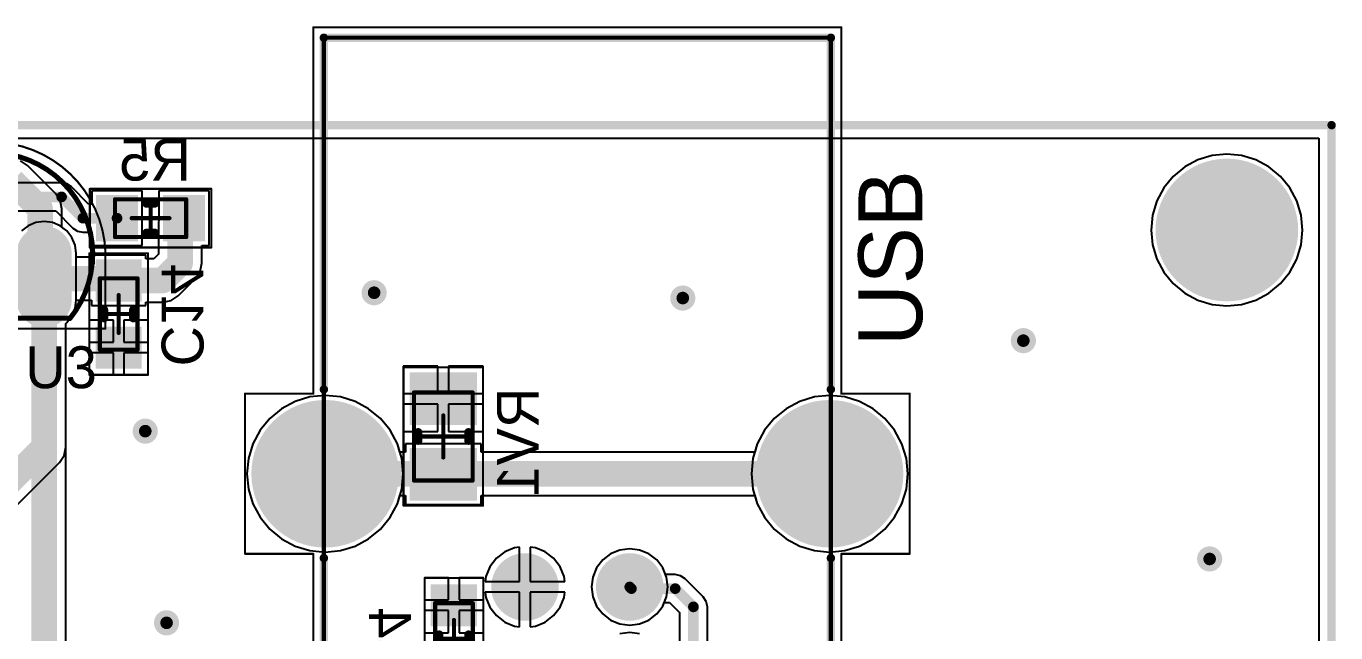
# Model space of a CAD drawing. Header units: millimetres. Extents: x -0.1 to 80.1, y -0.1 to 38.4.
# Drawn here: x 48.85 to 80.1, y 23.89 to 38.36 of the extents above; entities that cross this region are included whole.
import ezdxf

# ---------------------------------------------------------------- set-up
doc = ezdxf.new("R2010")
doc.units = ezdxf.units.MM
for name, color, linetype in [('BottomLayer', 5, 'Continuous'), ('BottomOverlay', 54, 'Continuous'), ('BottomPaste', 16, 'Continuous'), ('BottomSolder', 6, 'Continuous'), ('KeepOutLayer', 6, 'Continuous'), ('Mechanical13', 56, 'Continuous'), ('Mechanical15', 56, 'Continuous'), ('MultiLayer', 9, 'Continuous'), ('PadHoleLayer', 156, 'Continuous'), ('TopLayer', 1, 'Continuous'), ('TopOverlay', 2, 'Continuous'), ('TopSolder', 216, 'Continuous'), ('ViaHoleLayer', 16, 'Continuous')]:
    doc.layers.add(name, color=color, linetype=linetype)

# ---------------------------------------------------------------- blocks, each defined once
blk = doc.blocks.new('SMD_0603_GENERIC_B_1')
at = {"layer": 'BottomLayer'}
for points in [[(-1.2, 0.45), (-1.2, -0.45), (-0.4, 0.45), (-0.4, -0.45)], [(0.4, 0.45), (0.4, -0.45), (1.2, 0.45), (1.2, -0.45)]]:
    blk.add_solid(points, dxfattribs=at)
at = {"layer": 'BottomOverlay', "const_width": 0.2}
for points in [[(-0.1, 0.35), (0.1, 0.35)], [(-0.1, -0.35), (0.1, -0.35)]]:
    blk.add_lwpolyline(points, dxfattribs=at)
at = {"layer": 'BottomOverlay', "const_width": 0.1}
for points in [[(-0.15, 0.35, 1), (-0.05, 0.35, 1)], [(0.05, 0.35, 1), (0.15, 0.35, 1)], [(-0.15, -0.35, 1), (-0.05, -0.35, 1)], [(0.05, -0.35, 1), (0.15, -0.35, 1)]]:
    blk.add_lwpolyline(points, format="xyb", close=True, dxfattribs=at)
at = {"layer": 'BottomPaste'}
for points in [[(-1.2, 0.45), (-1.2, -0.45), (-0.4, 0.45), (-0.4, -0.45)], [(0.4, 0.45), (0.4, -0.45), (1.2, 0.45), (1.2, -0.45)]]:
    blk.add_solid(points, dxfattribs=at)
at = {"layer": 'BottomSolder'}
for points in [[(-1.302, 0.552), (-1.302, -0.552), (-0.298, 0.552), (-0.298, -0.552)], [(0.298, 0.552), (0.298, -0.552), (1.302, 0.552), (1.302, -0.552)]]:
    blk.add_solid(points, dxfattribs=at)
at = {"layer": 'Mechanical13', "const_width": 0.1}
for points in [[(-0.85, -0.45), (-0.85, 0.45)], [(-0.85, 0.45), (0.85, 0.45)], [(0.85, -0.45), (0.85, 0.45)], [(-0.85, -0.45), (0.85, -0.45)]]:
    blk.add_lwpolyline(points, dxfattribs=at)
at = {"layer": 'Mechanical13', "const_width": 0.05}
for points in [[(-0.875, 0.45, 1), (-0.825, 0.45, 1)], [(-0.875, 0.45, 1), (-0.825, 0.45, 1)], [(0.825, 0.45, 1), (0.875, 0.45, 1)], [(0.825, 0.45, 1), (0.875, 0.45, 1)], [(-0.875, -0.45, 1), (-0.825, -0.45, 1)], [(-0.875, -0.45, 1), (-0.825, -0.45, 1)], [(0.825, -0.45, 1), (0.875, -0.45, 1)], [(0.825, -0.45, 1), (0.875, -0.45, 1)]]:
    blk.add_lwpolyline(points, format="xyb", close=True, dxfattribs=at)
at = {"layer": 'Mechanical15'}
for points, const_width in [([(-1.45, -0.7), (-1.45, 0.7)], 0.05), ([(-1.45, 0.7), (1.45, 0.7)], 0.05), ([(1.45, -0.7), (1.45, 0.7)], 0.05), ([(0, -0.45), (0, 0.45)], 0.1), ([(-0.45, 0), (0.45, 0)], 0.1), ([(-1.45, -0.7), (1.45, -0.7)], 0.05)]:
    blk.add_lwpolyline(points, dxfattribs=dict(at, const_width=const_width))
for points, const_width in [([(-1.463, 0.7, 1), (-1.438, 0.7, 1)], 0.025), ([(-1.463, 0.7, 1), (-1.438, 0.7, 1)], 0.025), ([(1.438, 0.7, 1), (1.462, 0.7, 1)], 0.025), ([(1.438, 0.7, 1), (1.462, 0.7, 1)], 0.025), ([(-0.025, 0.45, 1), (0.025, 0.45, 1)], 0.05), ([(-0.475, 0, 1), (-0.425, 0, 1)], 0.05), ([(0.425, 0, 1), (0.475, 0, 1)], 0.05), ([(-0.025, -0.45, 1), (0.025, -0.45, 1)], 0.05), ([(-1.463, -0.7, 1), (-1.438, -0.7, 1)], 0.025), ([(-1.463, -0.7, 1), (-1.438, -0.7, 1)], 0.025), ([(1.438, -0.7, 1), (1.462, -0.7, 1)], 0.025), ([(1.438, -0.7, 1), (1.462, -0.7, 1)], 0.025)]:
    blk.add_lwpolyline(points, format="xyb", close=True, dxfattribs=dict(at, const_width=const_width))
blk = doc.blocks.new('THT_TO_92_SMALL_2')
at = {"layer": 'BottomLayer', "const_width": 1.11}
for points in [[(-1.27, 0.557), (-1.27, -0.553)], [(0, 0.557), (0, -0.553)], [(1.27, 0.557), (1.27, -0.553)]]:
    blk.add_lwpolyline(points, dxfattribs=at)
at = {"layer": 'BottomLayer', "const_width": 0.555}
for points in [[(-1.548, 0.557, 1), (-0.992, 0.557, 1)], [(-0.278, 0.557, 1), (0.278, 0.557, 1)], [(0.992, 0.557, 1), (1.548, 0.557, 1)], [(-1.548, -0.553, 1), (-0.992, -0.553, 1)], [(-0.278, -0.553, 1), (0.278, -0.553, 1)], [(0.992, -0.553, 1), (1.548, -0.553, 1)]]:
    blk.add_lwpolyline(points, format="xyb", close=True, dxfattribs=at)
at = {"layer": 'BottomSolder', "const_width": 1.313}
for points in [[(-1.27, 0.557), (-1.27, -0.553)], [(0, 0.557), (0, -0.553)], [(1.27, 0.557), (1.27, -0.553)]]:
    blk.add_lwpolyline(points, dxfattribs=at)
at = {"layer": 'BottomSolder', "const_width": 0.657}
for points in [[(-1.598, 0.557, 1), (-0.942, 0.557, 1)], [(-0.328, 0.557, 1), (0.328, 0.557, 1)], [(0.942, 0.557, 1), (1.598, 0.557, 1)], [(-1.598, -0.553, 1), (-0.942, -0.553, 1)], [(-0.328, -0.553, 1), (0.328, -0.553, 1)], [(0.942, -0.553, 1), (1.598, -0.553, 1)]]:
    blk.add_lwpolyline(points, format="xyb", close=True, dxfattribs=at)
at = {"layer": 'Mechanical13', "const_width": 0.12}
blk.add_lwpolyline([(-1.886, -0.994, -2.096544), (1.885, -0.994)], format="xyb", dxfattribs=at)
blk.add_lwpolyline([(-1.893, -0.986), (1.892, -0.986)], dxfattribs=at)
at = {"layer": 'Mechanical13'}
for points, const_width in [([(-1.923, -0.986, 1), (-1.863, -0.986, 1)], 0.06), ([(-1.916, -0.994, 1), (-1.856, -0.994, 1)], 0.06), ([(1.855, -0.994, 1), (1.915, -0.994, 1)], 0.06), ([(1.862, -0.986, 1), (1.922, -0.986, 1)], 0.06), ([(-2.025, -1.908, 1), (-2.275, -1.908, 1)], 0.25), ([(-2.338, -1.908, 1), (-2.213, -1.908, 1)], 0.125), ([(-2.087, -1.908, 1), (-1.963, -1.908, 1)], 0.125)]:
    blk.add_lwpolyline(points, format="xyb", close=True, dxfattribs=dict(at, const_width=const_width))
at = {"layer": 'Mechanical15', "const_width": 0.05}
blk.add_lwpolyline([(-2.731, 0.336, -1.05378), (2.731, 0.336)], format="xyb", dxfattribs=at)
at = {"layer": 'Mechanical15', "const_width": 0.025}
for points in [[(-2.744, 0.336, 1), (-2.719, 0.336, 1)], [(-2.742, 0.312, 1), (-2.718, 0.312, 1)], [(2.718, 0.312, 1), (2.742, 0.312, 1)], [(2.719, 0.336, 1), (2.744, 0.336, 1)], [(-2.742, -1.238, 1), (-2.718, -1.238, 1)], [(-2.742, -1.238, 1), (-2.718, -1.238, 1)], [(2.718, -1.238, 1), (2.742, -1.238, 1)], [(2.718, -1.238, 1), (2.742, -1.238, 1)]]:
    blk.add_lwpolyline(points, format="xyb", close=True, dxfattribs=at)
at = {"layer": 'Mechanical15', "const_width": 0.05}
for points in [[(-2.73, -1.238), (-2.73, 0.312)], [(2.73, -1.238), (2.73, 0.312)], [(-2.73, -1.238), (2.73, -1.238)]]:
    blk.add_lwpolyline(points, dxfattribs=at)
at = {"layer": 'MultiLayer', "const_width": 1.11}
for points in [[(-1.27, 0.557), (-1.27, -0.553)], [(0, 0.557), (0, -0.553)], [(1.27, 0.557), (1.27, -0.553)]]:
    blk.add_lwpolyline(points, dxfattribs=at)
at = {"layer": 'MultiLayer', "const_width": 0.555}
for points in [[(-1.548, 0.557, 1), (-0.992, 0.557, 1)], [(-0.278, 0.557, 1), (0.278, 0.557, 1)], [(0.992, 0.557, 1), (1.548, 0.557, 1)], [(-1.548, -0.553, 1), (-0.992, -0.553, 1)], [(-0.278, -0.553, 1), (0.278, -0.553, 1)], [(0.992, -0.553, 1), (1.548, -0.553, 1)]]:
    blk.add_lwpolyline(points, format="xyb", close=True, dxfattribs=at)
at = {"layer": 'PadHoleLayer', "const_width": 0.465}
for points in [[(-1.502, 0.002, 1), (-1.038, 0.002, 1)], [(-0.232, 0.002, 1), (0.232, 0.002, 1)], [(1.038, 0.002, 1), (1.502, 0.002, 1)]]:
    blk.add_lwpolyline(points, format="xyb", close=True, dxfattribs=at)
at = {"layer": 'TopLayer', "const_width": 1.11}
for points in [[(-1.27, 0.557), (-1.27, -0.553)], [(0, 0.557), (0, -0.553)], [(1.27, 0.557), (1.27, -0.553)]]:
    blk.add_lwpolyline(points, dxfattribs=at)
at = {"layer": 'TopLayer', "const_width": 0.555}
for points in [[(-1.548, 0.557, 1), (-0.992, 0.557, 1)], [(-0.278, 0.557, 1), (0.278, 0.557, 1)], [(0.992, 0.557, 1), (1.548, 0.557, 1)], [(-1.548, -0.553, 1), (-0.992, -0.553, 1)], [(-0.278, -0.553, 1), (0.278, -0.553, 1)], [(0.992, -0.553, 1), (1.548, -0.553, 1)]]:
    blk.add_lwpolyline(points, format="xyb", close=True, dxfattribs=at)
at = {"layer": 'TopOverlay', "const_width": 0.12}
blk.add_lwpolyline([(-2.421, 0.318, -1.091309), (2.421, 0.318)], format="xyb", dxfattribs=at)
at = {"layer": 'TopOverlay'}
for points, const_width in [([(-2.451, 0.318, 1), (-2.391, 0.318, 1)], 0.06), ([(2.391, 0.318, 1), (2.451, 0.318, 1)], 0.06), ([(-2.025, -1.908, 1), (-2.275, -1.908, 1)], 0.25), ([(-2.338, -1.908, 1), (-2.213, -1.908, 1)], 0.125), ([(-2.087, -1.908, 1), (-1.963, -1.908, 1)], 0.125)]:
    blk.add_lwpolyline(points, format="xyb", close=True, dxfattribs=dict(at, const_width=const_width))
at = {"layer": 'TopSolder', "const_width": 1.313}
for points in [[(-1.27, 0.557), (-1.27, -0.553)], [(0, 0.557), (0, -0.553)], [(1.27, 0.557), (1.27, -0.553)]]:
    blk.add_lwpolyline(points, dxfattribs=at)
at = {"layer": 'TopSolder', "const_width": 0.657}
for points in [[(-1.598, 0.557, 1), (-0.942, 0.557, 1)], [(-0.328, 0.557, 1), (0.328, 0.557, 1)], [(0.942, 0.557, 1), (1.598, 0.557, 1)], [(-1.598, -0.553, 1), (-0.942, -0.553, 1)], [(-0.328, -0.553, 1), (0.328, -0.553, 1)], [(0.942, -0.553, 1), (1.598, -0.553, 1)]]:
    blk.add_lwpolyline(points, format="xyb", close=True, dxfattribs=at)
blk = doc.blocks.new('SMD_0603_GENERIC_B_10')
at = {"layer": 'BottomLayer'}
for points in [[(-1.2, 0.45), (-1.2, -0.45), (-0.4, 0.45), (-0.4, -0.45)], [(0.4, 0.45), (0.4, -0.45), (1.2, 0.45), (1.2, -0.45)]]:
    blk.add_solid(points, dxfattribs=at)
at = {"layer": 'BottomOverlay', "const_width": 0.2}
for points in [[(-0.1, 0.35), (0.1, 0.35)], [(-0.1, -0.35), (0.1, -0.35)]]:
    blk.add_lwpolyline(points, dxfattribs=at)
at = {"layer": 'BottomOverlay', "const_width": 0.1}
for points in [[(-0.15, 0.35, 1), (-0.05, 0.35, 1)], [(0.05, 0.35, 1), (0.15, 0.35, 1)], [(-0.15, -0.35, 1), (-0.05, -0.35, 1)], [(0.05, -0.35, 1), (0.15, -0.35, 1)]]:
    blk.add_lwpolyline(points, format="xyb", close=True, dxfattribs=at)
at = {"layer": 'BottomPaste'}
for points in [[(-1.2, 0.45), (-1.2, -0.45), (-0.4, 0.45), (-0.4, -0.45)], [(0.4, 0.45), (0.4, -0.45), (1.2, 0.45), (1.2, -0.45)]]:
    blk.add_solid(points, dxfattribs=at)
at = {"layer": 'BottomSolder'}
for points in [[(-1.302, 0.552), (-1.302, -0.552), (-0.298, 0.552), (-0.298, -0.552)], [(0.298, 0.552), (0.298, -0.552), (1.302, 0.552), (1.302, -0.552)]]:
    blk.add_solid(points, dxfattribs=at)
at = {"layer": 'Mechanical13', "const_width": 0.1}
for points in [[(-0.85, 0.45), (-0.85, -0.45)], [(-0.85, 0.45), (0.85, 0.45)], [(0.85, 0.45), (0.85, -0.45)], [(-0.85, -0.45), (0.85, -0.45)]]:
    blk.add_lwpolyline(points, dxfattribs=at)
at = {"layer": 'Mechanical13', "const_width": 0.05}
for points in [[(-0.875, 0.45, 1), (-0.825, 0.45, 1)], [(-0.875, 0.45, 1), (-0.825, 0.45, 1)], [(0.825, 0.45, 1), (0.875, 0.45, 1)], [(0.825, 0.45, 1), (0.875, 0.45, 1)], [(-0.875, -0.45, 1), (-0.825, -0.45, 1)], [(-0.875, -0.45, 1), (-0.825, -0.45, 1)], [(0.825, -0.45, 1), (0.875, -0.45, 1)], [(0.825, -0.45, 1), (0.875, -0.45, 1)]]:
    blk.add_lwpolyline(points, format="xyb", close=True, dxfattribs=at)
at = {"layer": 'Mechanical15'}
for points, const_width in [([(-1.45, 0.7), (-1.45, -0.7)], 0.05), ([(-1.45, 0.7), (1.45, 0.7)], 0.05), ([(1.45, 0.7), (1.45, -0.7)], 0.05), ([(0, 0.45), (0, -0.45)], 0.1), ([(-0.45, 0), (0.45, 0)], 0.1), ([(-1.45, -0.7), (1.45, -0.7)], 0.05)]:
    blk.add_lwpolyline(points, dxfattribs=dict(at, const_width=const_width))
for points, const_width in [([(-1.463, 0.7, 1), (-1.438, 0.7, 1)], 0.025), ([(-1.463, 0.7, 1), (-1.438, 0.7, 1)], 0.025), ([(1.438, 0.7, 1), (1.462, 0.7, 1)], 0.025), ([(1.438, 0.7, 1), (1.462, 0.7, 1)], 0.025), ([(-0.025, 0.45, 1), (0.025, 0.45, 1)], 0.05), ([(-0.475, 0, 1), (-0.425, 0, 1)], 0.05), ([(0.425, 0, 1), (0.475, 0, 1)], 0.05), ([(-0.025, -0.45, 1), (0.025, -0.45, 1)], 0.05), ([(-1.463, -0.7, 1), (-1.438, -0.7, 1)], 0.025), ([(-1.463, -0.7, 1), (-1.438, -0.7, 1)], 0.025), ([(1.438, -0.7, 1), (1.462, -0.7, 1)], 0.025), ([(1.438, -0.7, 1), (1.462, -0.7, 1)], 0.025)]:
    blk.add_lwpolyline(points, format="xyb", close=True, dxfattribs=dict(at, const_width=const_width))
blk = doc.blocks.new('SMD_0805_GENERIC_B_16')
at = {"layer": 'BottomLayer'}
for points in [[(-1.425, 0.7), (-1.425, -0.7), (-0.375, 0.7), (-0.375, -0.7)], [(0.375, 0.7), (0.375, -0.7), (1.425, 0.7), (1.425, -0.7)]]:
    blk.add_solid(points, dxfattribs=at)
at = {"layer": 'BottomOverlay', "const_width": 0.2}
for points in [[(0.1, 0.6), (-0.1, 0.6)], [(0.1, -0.6), (-0.1, -0.6)]]:
    blk.add_lwpolyline(points, dxfattribs=at)
at = {"layer": 'BottomOverlay', "const_width": 0.1}
for points in [[(-0.15, 0.6, 1), (-0.05, 0.6, 1)], [(0.05, 0.6, 1), (0.15, 0.6, 1)], [(-0.15, -0.6, 1), (-0.05, -0.6, 1)], [(0.05, -0.6, 1), (0.15, -0.6, 1)]]:
    blk.add_lwpolyline(points, format="xyb", close=True, dxfattribs=at)
at = {"layer": 'BottomPaste'}
for points in [[(-1.425, 0.7), (-1.425, -0.7), (-0.375, 0.7), (-0.375, -0.7)], [(0.375, 0.7), (0.375, -0.7), (1.425, 0.7), (1.425, -0.7)]]:
    blk.add_solid(points, dxfattribs=at)
at = {"layer": 'BottomSolder'}
for points in [[(-1.527, 0.802), (-1.527, -0.802), (-0.273, 0.802), (-0.273, -0.802)], [(0.273, 0.802), (0.273, -0.802), (1.527, 0.802), (1.527, -0.802)]]:
    blk.add_solid(points, dxfattribs=at)
at = {"layer": 'Mechanical13', "const_width": 0.1}
for points in [[(1.05, 0.7), (-1.05, 0.7)], [(-1.05, -0.7), (-1.05, 0.7)], [(1.05, -0.7), (1.05, 0.7)], [(1.05, -0.7), (-1.05, -0.7)]]:
    blk.add_lwpolyline(points, dxfattribs=at)
at = {"layer": 'Mechanical13', "const_width": 0.05}
for points in [[(-1.075, 0.7, 1), (-1.025, 0.7, 1)], [(-1.075, 0.7, 1), (-1.025, 0.7, 1)], [(1.025, 0.7, 1), (1.075, 0.7, 1)], [(1.025, 0.7, 1), (1.075, 0.7, 1)], [(-1.075, -0.7, 1), (-1.025, -0.7, 1)], [(-1.075, -0.7, 1), (-1.025, -0.7, 1)], [(1.025, -0.7, 1), (1.075, -0.7, 1)], [(1.025, -0.7, 1), (1.075, -0.7, 1)]]:
    blk.add_lwpolyline(points, format="xyb", close=True, dxfattribs=at)
at = {"layer": 'Mechanical15'}
for points, const_width in [([(1.65, 0.95), (-1.65, 0.95)], 0.05), ([(-1.65, -0.95), (-1.65, 0.95)], 0.05), ([(1.65, -0.95), (1.65, 0.95)], 0.05), ([(0, -0.5), (0, 0.5)], 0.1), ([(0.5, 0), (-0.5, 0)], 0.1), ([(1.65, -0.95), (-1.65, -0.95)], 0.05)]:
    blk.add_lwpolyline(points, dxfattribs=dict(at, const_width=const_width))
for points, const_width in [([(-1.663, 0.95, 1), (-1.638, 0.95, 1)], 0.025), ([(-1.663, 0.95, 1), (-1.638, 0.95, 1)], 0.025), ([(1.637, 0.95, 1), (1.662, 0.95, 1)], 0.025), ([(1.637, 0.95, 1), (1.662, 0.95, 1)], 0.025), ([(-0.025, 0.5, 1), (0.025, 0.5, 1)], 0.05), ([(-0.525, 0, 1), (-0.475, 0, 1)], 0.05), ([(0.475, 0, 1), (0.525, 0, 1)], 0.05), ([(-0.025, -0.5, 1), (0.025, -0.5, 1)], 0.05), ([(-1.663, -0.95, 1), (-1.638, -0.95, 1)], 0.025), ([(-1.663, -0.95, 1), (-1.638, -0.95, 1)], 0.025), ([(1.637, -0.95, 1), (1.662, -0.95, 1)], 0.025), ([(1.637, -0.95, 1), (1.662, -0.95, 1)], 0.025)]:
    blk.add_lwpolyline(points, format="xyb", close=True, dxfattribs=dict(at, const_width=const_width))
blk = doc.blocks.new('SMD_0603_GENERIC_B_32')
at = {"layer": 'BottomLayer'}
for points in [[(-1.2, 0.45), (-1.2, -0.45), (-0.4, 0.45), (-0.4, -0.45)], [(0.4, 0.45), (0.4, -0.45), (1.2, 0.45), (1.2, -0.45)]]:
    blk.add_solid(points, dxfattribs=at)
at = {"layer": 'BottomOverlay', "const_width": 0.2}
for points in [[(-0.1, 0.35), (0.1, 0.35)], [(-0.1, -0.35), (0.1, -0.35)]]:
    blk.add_lwpolyline(points, dxfattribs=at)
at = {"layer": 'BottomOverlay', "const_width": 0.1}
for points in [[(-0.15, 0.35, 1), (-0.05, 0.35, 1)], [(0.05, 0.35, 1), (0.15, 0.35, 1)], [(-0.15, -0.35, 1), (-0.05, -0.35, 1)], [(0.05, -0.35, 1), (0.15, -0.35, 1)]]:
    blk.add_lwpolyline(points, format="xyb", close=True, dxfattribs=at)
at = {"layer": 'BottomPaste'}
for points in [[(-1.2, 0.45), (-1.2, -0.45), (-0.4, 0.45), (-0.4, -0.45)], [(0.4, 0.45), (0.4, -0.45), (1.2, 0.45), (1.2, -0.45)]]:
    blk.add_solid(points, dxfattribs=at)
at = {"layer": 'BottomSolder'}
for points in [[(-1.302, 0.552), (-1.302, -0.552), (-0.298, 0.552), (-0.298, -0.552)], [(0.298, 0.552), (0.298, -0.552), (1.302, 0.552), (1.302, -0.552)]]:
    blk.add_solid(points, dxfattribs=at)
at = {"layer": 'Mechanical13', "const_width": 0.1}
for points in [[(-0.85, 0.45), (0.85, 0.45)], [(-0.85, 0.45), (-0.85, -0.45)], [(0.85, 0.45), (0.85, -0.45)], [(-0.85, -0.45), (0.85, -0.45)]]:
    blk.add_lwpolyline(points, dxfattribs=at)
at = {"layer": 'Mechanical13', "const_width": 0.05}
for points in [[(-0.875, 0.45, 1), (-0.825, 0.45, 1)], [(-0.875, 0.45, 1), (-0.825, 0.45, 1)], [(0.825, 0.45, 1), (0.875, 0.45, 1)], [(0.825, 0.45, 1), (0.875, 0.45, 1)], [(-0.875, -0.45, 1), (-0.825, -0.45, 1)], [(-0.875, -0.45, 1), (-0.825, -0.45, 1)], [(0.825, -0.45, 1), (0.875, -0.45, 1)], [(0.825, -0.45, 1), (0.875, -0.45, 1)]]:
    blk.add_lwpolyline(points, format="xyb", close=True, dxfattribs=at)
at = {"layer": 'Mechanical15'}
for points, const_width in [([(-1.45, 0.7), (1.45, 0.7)], 0.05), ([(-1.45, 0.7), (-1.45, -0.7)], 0.05), ([(1.45, 0.7), (1.45, -0.7)], 0.05), ([(0, 0.45), (0, -0.45)], 0.1), ([(-0.45, 0), (0.45, 0)], 0.1), ([(-1.45, -0.7), (1.45, -0.7)], 0.05)]:
    blk.add_lwpolyline(points, dxfattribs=dict(at, const_width=const_width))
for points, const_width in [([(-1.463, 0.7, 1), (-1.438, 0.7, 1)], 0.025), ([(-1.463, 0.7, 1), (-1.438, 0.7, 1)], 0.025), ([(1.438, 0.7, 1), (1.462, 0.7, 1)], 0.025), ([(1.438, 0.7, 1), (1.462, 0.7, 1)], 0.025), ([(-0.025, 0.45, 1), (0.025, 0.45, 1)], 0.05), ([(-0.475, 0, 1), (-0.425, 0, 1)], 0.05), ([(0.425, 0, 1), (0.475, 0, 1)], 0.05), ([(-0.025, -0.45, 1), (0.025, -0.45, 1)], 0.05), ([(-1.463, -0.7, 1), (-1.438, -0.7, 1)], 0.025), ([(-1.463, -0.7, 1), (-1.438, -0.7, 1)], 0.025), ([(1.438, -0.7, 1), (1.462, -0.7, 1)], 0.025), ([(1.438, -0.7, 1), (1.462, -0.7, 1)], 0.025)]:
    blk.add_lwpolyline(points, format="xyb", close=True, dxfattribs=dict(at, const_width=const_width))
blk = doc.blocks.new('THT_CON_USB_2_0_RA_36')
at = {"layer": 'BottomLayer'}
for points, const_width in [([(-1.602, 2.319, 1), (-0.898, 2.319, 1)], 0.704), ([(0.898, 2.319, 1), (1.602, 2.319, 1)], 0.704), ([(-6.849, -0.381, 1), (-5.191, -0.381, 1)], 1.658), ([(5.191, -0.381, 1), (6.849, -0.381, 1)], 1.658)]:
    blk.add_lwpolyline(points, format="xyb", close=True, dxfattribs=dict(at, const_width=const_width))
at = {"layer": 'BottomSolder'}
for points, const_width in [([(-1.653, 2.319, 1), (-0.847, 2.319, 1)], 0.806), ([(0.847, 2.319, 1), (1.653, 2.319, 1)], 0.806), ([(-6.9, -0.381, 1), (-5.14, -0.381, 1)], 1.76), ([(5.14, -0.381, 1), (6.9, -0.381, 1)], 1.76)]:
    blk.add_lwpolyline(points, format="xyb", close=True, dxfattribs=dict(at, const_width=const_width))
at = {"layer": 'Mechanical13', "const_width": 0.1}
for points in [[(-6.05, 5.419), (-6.05, -10.781)], [(6.05, 5.419), (6.05, -10.781)], [(6.05, -10.781), (-6.05, -10.781)]]:
    blk.add_lwpolyline(points, dxfattribs=at)
at = {"layer": 'Mechanical13', "const_width": 0.05}
for points in [[(-6.075, -10.781, 1), (-6.025, -10.781, 1)], [(-6.075, -10.781, 1), (-6.025, -10.781, 1)], [(6.025, -10.781, 1), (6.075, -10.781, 1)], [(6.025, -10.781, 1), (6.075, -10.781, 1)]]:
    blk.add_lwpolyline(points, format="xyb", close=True, dxfattribs=at)
at = {"layer": 'Mechanical15', "const_width": 0.05}
for points in [[(-6.3, 5.669), (-6.3, 1.529)], [(6.3, 5.669), (6.3, 1.529)], [(-6.3, 1.529), (-7.93, 1.529)], [(-7.93, 1.529), (-7.93, -2.291)], [(7.93, 1.529), (6.3, 1.529)], [(7.93, 1.529), (7.93, -2.291)], [(-6.3, -2.291), (-7.93, -2.291)], [(-6.3, -2.291), (-6.3, -11.031)], [(6.3, -2.291), (6.3, -11.031)], [(7.93, -2.291), (6.3, -2.291)], [(6.3, -11.031), (-6.3, -11.031)]]:
    blk.add_lwpolyline(points, dxfattribs=at)
at = {"layer": 'Mechanical15', "const_width": 0.025}
for points in [[(-7.942, 1.529, 1), (-7.918, 1.529, 1)], [(-7.942, 1.529, 1), (-7.918, 1.529, 1)], [(-6.312, 1.529, 1), (-6.288, 1.529, 1)], [(-6.312, 1.529, 1), (-6.288, 1.529, 1)], [(6.288, 1.529, 1), (6.312, 1.529, 1)], [(6.288, 1.529, 1), (6.312, 1.529, 1)], [(7.918, 1.529, 1), (7.942, 1.529, 1)], [(7.918, 1.529, 1), (7.942, 1.529, 1)], [(-7.942, -2.291, 1), (-7.918, -2.291, 1)], [(-7.942, -2.291, 1), (-7.918, -2.291, 1)], [(-6.312, -2.291, 1), (-6.288, -2.291, 1)], [(-6.312, -2.291, 1), (-6.288, -2.291, 1)], [(6.288, -2.291, 1), (6.312, -2.291, 1)], [(6.288, -2.291, 1), (6.312, -2.291, 1)], [(7.918, -2.291, 1), (7.942, -2.291, 1)], [(7.918, -2.291, 1), (7.942, -2.291, 1)], [(-6.312, -11.031, 1), (-6.288, -11.031, 1)], [(-6.312, -11.031, 1), (-6.288, -11.031, 1)], [(6.288, -11.031, 1), (6.312, -11.031, 1)], [(6.288, -11.031, 1), (6.312, -11.031, 1)]]:
    blk.add_lwpolyline(points, format="xyb", close=True, dxfattribs=at)
at = {"layer": 'MultiLayer'}
for points, const_width in [([(-1.602, 2.319, 1), (-0.898, 2.319, 1)], 0.704), ([(0.898, 2.319, 1), (1.602, 2.319, 1)], 0.704), ([(-6.849, -0.381, 1), (-5.191, -0.381, 1)], 1.658), ([(5.191, -0.381, 1), (6.849, -0.381, 1)], 1.658)]:
    blk.add_lwpolyline(points, format="xyb", close=True, dxfattribs=dict(at, const_width=const_width))
at = {"layer": 'PadHoleLayer'}
for points, const_width in [([(-1.475, 2.319, 1), (-1.025, 2.319, 1)], 0.45), ([(1.025, 2.319, 1), (1.475, 2.319, 1)], 0.45), ([(-6.595, -0.381, 1), (-5.445, -0.381, 1)], 1.15), ([(5.445, -0.381, 1), (6.595, -0.381, 1)], 1.15)]:
    blk.add_lwpolyline(points, format="xyb", close=True, dxfattribs=dict(at, const_width=const_width))
at = {"layer": 'TopLayer'}
for points, const_width in [([(-1.602, 2.319, 1), (-0.898, 2.319, 1)], 0.704), ([(0.898, 2.319, 1), (1.602, 2.319, 1)], 0.704), ([(-6.849, -0.381, 1), (-5.191, -0.381, 1)], 1.658), ([(5.191, -0.381, 1), (6.849, -0.381, 1)], 1.658)]:
    blk.add_lwpolyline(points, format="xyb", close=True, dxfattribs=dict(at, const_width=const_width))
at = {"layer": 'TopOverlay', "const_width": 0.2}
for points in [[(-6.05, 5.419), (-6.05, 1.629)], [(6.05, 5.419), (6.05, 1.629)], [(-6.05, -2.391), (-6.05, -10.781)], [(6.05, -2.391), (6.05, -10.781)], [(6.05, -10.781), (-6.05, -10.781)]]:
    blk.add_lwpolyline(points, dxfattribs=at)
at = {"layer": 'TopOverlay', "const_width": 0.1}
for points in [[(-6.1, 1.629, 1), (-6, 1.629, 1)], [(6, 1.629, 1), (6.1, 1.629, 1)], [(-6.1, -2.391, 1), (-6, -2.391, 1)], [(6, -2.391, 1), (6.1, -2.391, 1)], [(-6.1, -10.781, 1), (-6, -10.781, 1)], [(-6.1, -10.781, 1), (-6, -10.781, 1)], [(6, -10.781, 1), (6.1, -10.781, 1)], [(6, -10.781, 1), (6.1, -10.781, 1)]]:
    blk.add_lwpolyline(points, format="xyb", close=True, dxfattribs=at)
at = {"layer": 'TopSolder'}
for points, const_width in [([(-1.653, 2.319, 1), (-0.847, 2.319, 1)], 0.806), ([(0.847, 2.319, 1), (1.653, 2.319, 1)], 0.806), ([(-6.9, -0.381, 1), (-5.14, -0.381, 1)], 1.76), ([(5.14, -0.381, 1), (6.9, -0.381, 1)], 1.76)]:
    blk.add_lwpolyline(points, format="xyb", close=True, dxfattribs=dict(at, const_width=const_width))

msp = doc.modelspace()

# ---------------------------------------------------------------- linework, layer by layer
at = {"layer": 'BottomLayer'}
for p, q in [((0.306, 35.694), (79.694, 35.694)), ((79.694, 35.694), (79.694, 0.306)), ((76.495, 35.004), (76.221, 34.779)), ((76.808, 35.171), (76.495, 35.004)), ((77.147, 35.274), (76.808, 35.171)), ((77.5, 35.309), (77.147, 35.274)), ((77.853, 35.274), (77.5, 35.309)), ((78.192, 35.171), (77.853, 35.274)), ((78.505, 35.004), (78.192, 35.171)), ((78.779, 34.779), (78.505, 35.004)), ((76.221, 34.779), (75.996, 34.505)), ((79.004, 34.505), (78.779, 34.779)), ((49.692, 34.623), (48.514, 34.623)), ((49.82, 34.598), (49.692, 34.623)), ((49.928, 34.526), (49.82, 34.598)), ((50.338, 34.115), (49.928, 34.526)), ((51.616, 34.432), (50.416, 34.432)), ((50.416, 34.432), (50.416, 34.115)), ((51.616, 33.132), (51.616, 34.432)), ((53.216, 34.432), (52.016, 34.432)), ((52.016, 34.432), (52.016, 33.737)), ((53.216, 33.132), (53.216, 34.432)), ((75.996, 34.505), (75.829, 34.192)), ((79.171, 34.192), (79.004, 34.505)), ((50.416, 34.115), (50.338, 34.115)), ((75.829, 34.192), (75.726, 33.853)), ((79.274, 33.853), (79.171, 34.192)), ((48.652, 33.957), (49.554, 33.957)), ((49.554, 33.957), (49.964, 33.546)), ((75.726, 33.853), (75.691, 33.5)), ((79.309, 33.5), (79.274, 33.853)), ((48.895, 33.599), (48.738, 33.478)), ((49.079, 33.676), (48.895, 33.599)), ((49.276, 33.702), (49.079, 33.676)), ((49.473, 33.676), (49.276, 33.702)), ((49.657, 33.599), (49.473, 33.676)), ((49.814, 33.478), (49.657, 33.599)), ((49.935, 33.321), (49.814, 33.478)), ((49.964, 33.546), (50.072, 33.474)), ((50.072, 33.474), (50.2, 33.449)), ((50.2, 33.449), (50.416, 33.449)), ((50.416, 33.449), (50.416, 33.132)), ((52.016, 33.737), (52.006, 33.687)), ((52.006, 33.687), (52.006, 32.922)), ((75.691, 33.5), (75.726, 33.147)), ((79.274, 33.147), (79.309, 33.5)), ((50.012, 33.137), (49.935, 33.321)), ((50.038, 32.94), (50.012, 33.137)), ((50.416, 33.132), (51.616, 33.132)), ((53.035, 32.709), (53.035, 33.132)), ((53.035, 33.132), (53.216, 33.132)), ((75.726, 33.147), (75.829, 32.808)), ((79.171, 32.808), (79.274, 33.147)), ((50.038, 32.855), (50.038, 32.94)), ((50.404, 32.855), (50.038, 32.855)), ((51.704, 32.896), (50.404, 32.896)), ((50.404, 32.896), (50.404, 32.855)), ((51.704, 32.811), (51.704, 32.896)), ((52.006, 32.922), (51.895, 32.811)), ((51.895, 32.811), (51.704, 32.811)), ((52.885, 32.345), (52.996, 32.512)), ((52.996, 32.512), (53.035, 32.709)), ((75.829, 32.808), (75.996, 32.495)), ((79.004, 32.495), (79.171, 32.808)), ((52.472, 31.932), (52.885, 32.345)), ((75.996, 32.495), (76.221, 32.221)), ((76.221, 32.221), (76.495, 31.996)), ((78.505, 31.996), (78.779, 32.221)), ((78.779, 32.221), (79.004, 32.495)), ((52.305, 31.82), (52.472, 31.932)), ((76.495, 31.996), (76.808, 31.829)), ((78.192, 31.829), (78.505, 31.996)), ((49.935, 31.449), (50.012, 31.633)), ((50.012, 31.633), (50.037, 31.826)), ((50.037, 31.826), (50.404, 31.826)), ((50.404, 31.826), (50.404, 31.696)), ((50.404, 31.696), (51.704, 31.696)), ((51.704, 31.696), (51.704, 31.781)), ((51.704, 31.781), (52.108, 31.781)), ((52.108, 31.781), (52.305, 31.82)), ((76.808, 31.829), (77.147, 31.726)), ((77.147, 31.726), (77.5, 31.691)), ((77.5, 31.691), (77.853, 31.726)), ((77.853, 31.726), (78.192, 31.829)), ((49.791, 31.273), (49.814, 31.292)), ((49.791, 28.321), (49.791, 31.273)), ((49.814, 31.292), (49.935, 31.449)), ((50.927, 31.35), (50.35, 31.35)), ((50.35, 31.35), (50.35, 30.823)), ((50.927, 30.823), (50.927, 31.35)), ((51.758, 31.35), (51.181, 31.35)), ((51.181, 31.35), (51.181, 30.823)), ((51.758, 30.823), (51.758, 31.35)), ((50.35, 30.823), (50.927, 30.823)), ((51.181, 30.823), (51.758, 30.823)), ((50.927, 30.569), (50.35, 30.569)), ((50.35, 30.569), (50.35, 30.042)), ((50.927, 30.042), (50.927, 30.569)), ((51.758, 30.569), (51.181, 30.569)), ((51.181, 30.569), (51.181, 30.042)), ((51.758, 30.042), (51.758, 30.569)), ((50.35, 30.042), (50.927, 30.042)), ((51.181, 30.042), (51.758, 30.042)), ((58.674, 30.254), (57.847, 30.254)), ((57.847, 30.254), (57.847, 29.602)), ((58.674, 29.602), (58.674, 30.254)), ((59.755, 30.254), (58.928, 30.254)), ((58.928, 30.254), (58.928, 29.602)), ((59.755, 29.602), (59.755, 30.254)), ((55.266, 29.411), (54.943, 29.238)), ((55.616, 29.517), (55.266, 29.411)), ((55.98, 29.553), (55.616, 29.517)), ((56.344, 29.517), (55.98, 29.553)), ((56.694, 29.411), (56.344, 29.517)), ((57.017, 29.238), (56.694, 29.411)), ((57.847, 29.602), (58.674, 29.602)), ((58.928, 29.602), (59.755, 29.602)), ((67.306, 29.411), (66.983, 29.238)), ((67.656, 29.517), (67.306, 29.411)), ((68.02, 29.553), (67.656, 29.517)), ((68.384, 29.517), (68.02, 29.553)), ((68.734, 29.411), (68.384, 29.517)), ((69.057, 29.238), (68.734, 29.411)), ((54.943, 29.238), (54.66, 29.006)), ((57.3, 29.006), (57.017, 29.238)), ((58.674, 29.348), (57.847, 29.348)), ((57.847, 29.348), (57.847, 28.696)), ((58.674, 28.696), (58.674, 29.348)), ((59.755, 29.348), (58.928, 29.348)), ((58.928, 29.348), (58.928, 28.696)), ((59.755, 28.696), (59.755, 29.348)), ((66.983, 29.238), (66.7, 29.006)), ((69.34, 29.006), (69.057, 29.238)), ((54.66, 29.006), (54.428, 28.723)), ((57.532, 28.723), (57.3, 29.006)), ((66.7, 29.006), (66.468, 28.723)), ((69.572, 28.723), (69.34, 29.006)), ((54.428, 28.723), (54.255, 28.4)), ((57.705, 28.4), (57.532, 28.723)), ((57.847, 28.696), (58.674, 28.696)), ((58.928, 28.696), (59.755, 28.696)), ((66.468, 28.723), (66.295, 28.4)), ((69.745, 28.4), (69.572, 28.723)), ((49.752, 28.124), (49.791, 28.321)), ((54.255, 28.4), (54.149, 28.05)), ((57.765, 28.201), (57.705, 28.4)), ((57.901, 28.201), (57.765, 28.201)), ((59.701, 28.4), (57.901, 28.4)), ((57.901, 28.4), (57.901, 28.201)), ((59.701, 28.201), (59.701, 28.4)), ((66.235, 28.201), (59.701, 28.201)), ((66.295, 28.4), (66.235, 28.201)), ((69.851, 28.05), (69.745, 28.4)), ((45.854, 24.171), (49.64, 27.957)), ((49.64, 27.957), (49.752, 28.124)), ((54.149, 28.05), (54.113, 27.686)), ((69.887, 27.686), (69.851, 28.05)), ((54.113, 27.686), (54.149, 27.322)), ((69.851, 27.322), (69.887, 27.686)), ((54.149, 27.322), (54.255, 26.972)), ((69.745, 26.972), (69.851, 27.322)), ((54.255, 26.972), (54.428, 26.649)), ((57.532, 26.649), (57.705, 26.972)), ((57.705, 26.972), (57.765, 27.171)), ((57.765, 27.171), (57.901, 27.171)), ((57.901, 27.171), (57.901, 26.95)), ((57.901, 26.95), (59.701, 26.95)), ((59.701, 26.95), (59.701, 27.171)), ((59.701, 27.171), (66.235, 27.171)), ((66.235, 27.171), (66.295, 26.972)), ((66.295, 26.972), (66.468, 26.649)), ((69.572, 26.649), (69.745, 26.972)), ((54.428, 26.649), (54.66, 26.366)), ((57.3, 26.366), (57.532, 26.649)), ((66.468, 26.649), (66.7, 26.366)), ((69.34, 26.366), (69.572, 26.649)), ((54.66, 26.366), (54.943, 26.134)), ((57.017, 26.134), (57.3, 26.366)), ((66.7, 26.366), (66.983, 26.134)), ((69.057, 26.134), (69.34, 26.366)), ((54.943, 26.134), (55.266, 25.961)), ((55.266, 25.961), (55.616, 25.855)), ((56.344, 25.855), (56.694, 25.961)), ((56.694, 25.961), (57.017, 26.134)), ((66.983, 26.134), (67.306, 25.961)), ((67.306, 25.961), (67.656, 25.855)), ((68.384, 25.855), (68.734, 25.961)), ((68.734, 25.961), (69.057, 26.134)), ((55.616, 25.855), (55.98, 25.819)), ((55.98, 25.819), (56.344, 25.855)), ((60.067, 25.669), (59.913, 25.469)), ((60.267, 25.823), (60.067, 25.669)), ((60.5, 25.919), (60.267, 25.823)), ((60.623, 25.936), (60.5, 25.919)), ((60.623, 25.113), (60.623, 25.936)), ((61, 25.919), (60.877, 25.936)), ((60.877, 25.936), (60.877, 25.113)), ((61.233, 25.823), (61, 25.919)), ((61.433, 25.669), (61.233, 25.823)), ((61.587, 25.469), (61.433, 25.669)), ((62.605, 25.631), (62.46, 25.442)), ((62.794, 25.776), (62.605, 25.631)), ((63.014, 25.867), (62.794, 25.776)), ((63.25, 25.898), (63.014, 25.867)), ((63.486, 25.867), (63.25, 25.898)), ((63.706, 25.776), (63.486, 25.867)), ((63.895, 25.631), (63.706, 25.776)), ((64.04, 25.442), (63.895, 25.631)), ((67.656, 25.855), (68.02, 25.819)), ((68.02, 25.819), (68.384, 25.855)), ((59.913, 25.469), (59.817, 25.236)), ((61.683, 25.236), (61.587, 25.469)), ((62.46, 25.442), (62.369, 25.222)), ((64.131, 25.222), (64.04, 25.442)), ((58.928, 25.203), (58.351, 25.203)), ((58.351, 25.203), (58.351, 24.676)), ((58.928, 24.676), (58.928, 25.203)), ((59.759, 25.203), (59.182, 25.203)), ((59.182, 25.203), (59.182, 24.676)), ((59.759, 24.676), (59.759, 25.203)), ((59.817, 25.236), (59.8, 25.113)), ((59.8, 25.113), (60.623, 25.113)), ((60.877, 25.113), (61.7, 25.113)), ((61.7, 25.113), (61.683, 25.236)), ((62.369, 25.222), (62.338, 24.986)), ((64.162, 24.986), (64.131, 25.222)), ((60.623, 24.859), (59.8, 24.859)), ((59.8, 24.859), (59.817, 24.736)), ((59.817, 24.736), (59.913, 24.503)), ((60.623, 24.036), (60.623, 24.859)), ((61.7, 24.859), (60.877, 24.859)), ((60.877, 24.859), (60.877, 24.036)), ((61.587, 24.503), (61.683, 24.736)), ((61.683, 24.736), (61.7, 24.859)), ((62.338, 24.986), (62.369, 24.75)), ((62.369, 24.75), (62.46, 24.53)), ((64.04, 24.53), (64.131, 24.75)), ((64.131, 24.75), (64.162, 24.986)), ((58.351, 24.676), (58.928, 24.676)), ((58.928, 24.422), (58.351, 24.422)), ((58.351, 24.422), (58.351, 23.895)), ((58.928, 23.895), (58.928, 24.422)), ((59.182, 24.676), (59.759, 24.676)), ((59.759, 24.422), (59.182, 24.422)), ((59.182, 24.422), (59.182, 23.895)), ((59.759, 23.895), (59.759, 24.422)), ((59.913, 24.503), (60.067, 24.303)), ((61.433, 24.303), (61.587, 24.503)), ((62.46, 24.53), (62.605, 24.341)), ((63.895, 24.341), (64.04, 24.53)), ((60.067, 24.303), (60.267, 24.149)), ((60.267, 24.149), (60.5, 24.053)), ((61, 24.053), (61.233, 24.149)), ((61.233, 24.149), (61.433, 24.303)), ((62.605, 24.341), (62.794, 24.196)), ((62.794, 24.196), (63.014, 24.105)), ((63.014, 24.105), (63.25, 24.074)), ((63.25, 24.074), (63.486, 24.105)), ((63.486, 24.105), (63.706, 24.196)), ((63.706, 24.196), (63.895, 24.341)), ((58.351, 23.895), (58.928, 23.895)), ((59.182, 23.895), (59.759, 23.895)), ((60.5, 24.053), (60.623, 24.036)), ((60.877, 24.036), (61, 24.053)), ((63.25, 23.898), (63.014, 23.867)), ((63.486, 23.867), (63.25, 23.898))]:
    msp.add_line(p, q, dxfattribs=at)
for points, const_width in [([(76.7, 33.5, 1), (78.3, 33.5, 1)], 1.6), ([(49.628, 34.29, 1), (49.755, 34.29, 1)], 0.127), ([(49.628, 34.29, 1), (49.755, 34.29, 1)], 0.127), ([(52.464, 33.782, 1), (52.768, 33.782, 1)], 0.305), ([(50.136, 33.782, 1), (50.263, 33.782, 1)], 0.127), ([(50.136, 33.782, 1), (50.263, 33.782, 1)], 0.127), ([(50.952, 33.782, 1), (51.079, 33.782, 1)], 0.127), ([(52.368, 33.687, 1), (52.673, 33.687, 1)], 0.305), ([(52.368, 33.687, 1), (52.673, 33.687, 1)], 0.305), ([(52.368, 32.709, 1), (52.673, 32.709, 1)], 0.305), ([(52.368, 32.709, 1), (52.673, 32.709, 1)], 0.305), ([(49.124, 32.385, 1), (49.428, 32.385, 1)], 0.305), ([(49.124, 32.385, 1), (49.428, 32.385, 1)], 0.305), ([(49.168, 32.34, 1), (49.473, 32.34, 1)], 0.305), ([(49.168, 32.34, 1), (49.473, 32.34, 1)], 0.305), ([(50.857, 32.34, 1), (51.162, 32.34, 1)], 0.305), ([(50.857, 32.34, 1), (51.162, 32.34, 1)], 0.305), ([(50.902, 32.296, 1), (51.206, 32.296, 1)], 0.305), ([(50.902, 32.296, 1), (51.206, 32.296, 1)], 0.305), ([(51.956, 32.296, 1), (52.26, 32.296, 1)], 0.305), ([(51.956, 32.296, 1), (52.26, 32.296, 1)], 0.305), ([(57, 32.004, 1), (57.3, 32.004, 1)], 0.3), ([(64.366, 31.877, 1), (64.666, 31.877, 1)], 0.3), ([(72.494, 30.861, 1), (72.794, 30.861, 1)], 0.3), ([(51.539, 28.702, 1), (51.839, 28.702, 1)], 0.3), ([(49.124, 28.321, 1), (49.428, 28.321, 1)], 0.305), ([(49.124, 28.321, 1), (49.428, 28.321, 1)], 0.305), ([(55.828, 27.686, 1), (56.132, 27.686, 1)], 0.305), ([(67.868, 27.686, 1), (68.172, 27.686, 1)], 0.305), ([(76.939, 25.654, 1), (77.239, 25.654, 1)], 0.3), ([(52.047, 24.13, 1), (52.347, 24.13, 1)], 0.3)]:
    msp.add_lwpolyline(points, format="xyb", close=True, dxfattribs=dict(at, const_width=const_width))
for points, const_width in [([(48.514, 34.29), (49.692, 34.29)], 0.254), ([(49.692, 34.29), (50.2, 33.782)], 0.254), ([(52.521, 33.687), (52.616, 33.782)], 0.61), ([(50.2, 33.782), (51.016, 33.782)], 0.254), ([(52.521, 32.709), (52.521, 33.687)], 0.61), ([(52.108, 32.296), (52.521, 32.709)], 0.61), ([(49.276, 28.321), (49.276, 32.385)], 0.61), ([(49.276, 32.385), (49.321, 32.34)], 0.61), ([(49.321, 32.34), (51.009, 32.34)], 0.61), ([(51.009, 32.34), (51.054, 32.296)], 0.61), ([(51.054, 32.296), (52.108, 32.296)], 0.61), ([(45.339, 24.384), (49.276, 28.321)], 0.61), ([(55.98, 27.686), (68.02, 27.686)], 0.61)]:
    msp.add_lwpolyline(points, dxfattribs=dict(at, const_width=const_width))
at = {"layer": 'BottomSolder', "const_width": 1.702}
msp.add_lwpolyline([(76.649, 33.5, 1), (78.351, 33.5, 1)], format="xyb", close=True, dxfattribs=at)
at = {"layer": 'KeepOutLayer', "const_width": 0.2}
for points in [[(0, 36), (80, 36)], [(80, 0), (80, 36)]]:
    msp.add_lwpolyline(points, dxfattribs=at)
at = {"layer": 'KeepOutLayer', "const_width": 0.1}
msp.add_lwpolyline([(79.95, 36, 1), (80.05, 36, 1)], format="xyb", close=True, dxfattribs=at)
msp.add_lwpolyline([(79.95, 36, 1), (80.05, 36, 1)], format="xyb", close=True, dxfattribs=at)
at = {"layer": 'MultiLayer'}
for points, const_width in [([(76.7, 33.5, 1), (78.3, 33.5, 1)], 1.6), ([(57, 32.004, 1), (57.3, 32.004, 1)], 0.3), ([(64.366, 31.877, 1), (64.666, 31.877, 1)], 0.3), ([(72.494, 30.861, 1), (72.794, 30.861, 1)], 0.3), ([(51.539, 28.702, 1), (51.839, 28.702, 1)], 0.3), ([(76.939, 25.654, 1), (77.239, 25.654, 1)], 0.3), ([(52.047, 24.13, 1), (52.347, 24.13, 1)], 0.3)]:
    msp.add_lwpolyline(points, format="xyb", close=True, dxfattribs=dict(at, const_width=const_width))
at = {"layer": 'PadHoleLayer', "const_width": 1.5}
msp.add_lwpolyline([(76.75, 33.5, 1), (78.25, 33.5, 1)], format="xyb", close=True, dxfattribs=at)
at = {"layer": 'TopLayer'}
for p, q in [((0.306, 35.694), (79.694, 35.694)), ((79.694, 35.694), (79.694, 0.306)), ((48.878, 35.035), (48.711, 35.147)), ((49.544, 34.369), (48.878, 35.035)), ((76.495, 35.004), (76.221, 34.779)), ((76.808, 35.171), (76.495, 35.004)), ((77.147, 35.274), (76.808, 35.171)), ((77.5, 35.309), (77.147, 35.274)), ((77.853, 35.274), (77.5, 35.309)), ((78.192, 35.171), (77.853, 35.274)), ((78.505, 35.004), (78.192, 35.171)), ((78.779, 34.779), (78.505, 35.004)), ((76.221, 34.779), (75.996, 34.505)), ((79.004, 34.505), (78.779, 34.779)), ((75.996, 34.505), (75.829, 34.192)), ((79.171, 34.192), (79.004, 34.505)), ((49.656, 34.202), (49.544, 34.369)), ((49.695, 34.005), (49.656, 34.202)), ((75.829, 34.192), (75.726, 33.853)), ((79.274, 33.853), (79.171, 34.192)), ((49.695, 33.57), (49.695, 34.005)), ((75.726, 33.853), (75.691, 33.5)), ((79.309, 33.5), (79.274, 33.853)), ((49.814, 33.478), (49.695, 33.57)), ((49.935, 33.321), (49.814, 33.478)), ((75.691, 33.5), (75.726, 33.147)), ((79.274, 33.147), (79.309, 33.5)), ((50.012, 33.137), (49.935, 33.321)), ((50.038, 32.94), (50.012, 33.137)), ((75.726, 33.147), (75.829, 32.808)), ((79.171, 32.808), (79.274, 33.147)), ((50.038, 31.83), (50.038, 32.94)), ((75.829, 32.808), (75.996, 32.495)), ((79.004, 32.495), (79.171, 32.808)), ((75.996, 32.495), (76.221, 32.221)), ((76.221, 32.221), (76.495, 31.996)), ((78.505, 31.996), (78.779, 32.221)), ((78.779, 32.221), (79.004, 32.495)), ((76.495, 31.996), (76.808, 31.829)), ((78.192, 31.829), (78.505, 31.996)), ((49.935, 31.449), (50.012, 31.633)), ((50.012, 31.633), (50.038, 31.83)), ((76.808, 31.829), (77.147, 31.726)), ((77.147, 31.726), (77.5, 31.691)), ((77.5, 31.691), (77.853, 31.726)), ((77.853, 31.726), (78.192, 31.829)), ((49.791, 31.273), (49.814, 31.292)), ((49.791, 23.327), (49.791, 31.273)), ((49.814, 31.292), (49.935, 31.449)), ((55.266, 29.411), (54.943, 29.238)), ((55.616, 29.517), (55.266, 29.411)), ((55.98, 29.553), (55.616, 29.517)), ((56.344, 29.517), (55.98, 29.553)), ((56.694, 29.411), (56.344, 29.517)), ((57.017, 29.238), (56.694, 29.411)), ((67.306, 29.411), (66.983, 29.238)), ((67.656, 29.517), (67.306, 29.411)), ((68.02, 29.553), (67.656, 29.517)), ((68.384, 29.517), (68.02, 29.553)), ((68.734, 29.411), (68.384, 29.517)), ((69.057, 29.238), (68.734, 29.411)), ((54.943, 29.238), (54.66, 29.006)), ((57.3, 29.006), (57.017, 29.238)), ((66.983, 29.238), (66.7, 29.006)), ((69.34, 29.006), (69.057, 29.238)), ((54.66, 29.006), (54.428, 28.723)), ((57.532, 28.723), (57.3, 29.006)), ((66.7, 29.006), (66.468, 28.723)), ((69.572, 28.723), (69.34, 29.006)), ((54.428, 28.723), (54.255, 28.4)), ((57.705, 28.4), (57.532, 28.723)), ((66.468, 28.723), (66.295, 28.4)), ((69.745, 28.4), (69.572, 28.723)), ((54.255, 28.4), (54.149, 28.05)), ((57.811, 28.05), (57.705, 28.4)), ((66.295, 28.4), (66.189, 28.05)), ((69.851, 28.05), (69.745, 28.4)), ((54.149, 28.05), (54.113, 27.686)), ((57.847, 27.686), (57.811, 28.05)), ((66.189, 28.05), (66.153, 27.686)), ((69.887, 27.686), (69.851, 28.05)), ((54.113, 27.686), (54.149, 27.322)), ((57.811, 27.322), (57.847, 27.686)), ((66.153, 27.686), (66.189, 27.322)), ((69.851, 27.322), (69.887, 27.686)), ((54.149, 27.322), (54.255, 26.972)), ((57.705, 26.972), (57.811, 27.322)), ((66.189, 27.322), (66.295, 26.972)), ((69.745, 26.972), (69.851, 27.322)), ((54.255, 26.972), (54.428, 26.649)), ((57.532, 26.649), (57.705, 26.972)), ((66.295, 26.972), (66.468, 26.649)), ((69.572, 26.649), (69.745, 26.972)), ((54.428, 26.649), (54.66, 26.366)), ((57.3, 26.366), (57.532, 26.649)), ((66.468, 26.649), (66.7, 26.366)), ((69.34, 26.366), (69.572, 26.649)), ((54.66, 26.366), (54.943, 26.134)), ((57.017, 26.134), (57.3, 26.366)), ((66.7, 26.366), (66.983, 26.134)), ((69.057, 26.134), (69.34, 26.366)), ((54.943, 26.134), (55.266, 25.961)), ((55.266, 25.961), (55.616, 25.855)), ((56.344, 25.855), (56.694, 25.961)), ((56.694, 25.961), (57.017, 26.134)), ((66.983, 26.134), (67.306, 25.961)), ((67.306, 25.961), (67.656, 25.855)), ((68.384, 25.855), (68.734, 25.961)), ((68.734, 25.961), (69.057, 26.134)), ((55.616, 25.855), (55.98, 25.819)), ((55.98, 25.819), (56.344, 25.855)), ((60.067, 25.669), (59.913, 25.469)), ((60.267, 25.823), (60.067, 25.669)), ((60.5, 25.919), (60.267, 25.823)), ((60.623, 25.936), (60.5, 25.919)), ((60.623, 25.113), (60.623, 25.936)), ((61, 25.919), (60.877, 25.936)), ((60.877, 25.936), (60.877, 25.113)), ((61.233, 25.823), (61, 25.919)), ((61.433, 25.669), (61.233, 25.823)), ((61.587, 25.469), (61.433, 25.669)), ((62.605, 25.631), (62.46, 25.442)), ((62.794, 25.776), (62.605, 25.631)), ((63.014, 25.867), (62.794, 25.776)), ((63.25, 25.898), (63.014, 25.867)), ((63.486, 25.867), (63.25, 25.898)), ((63.706, 25.776), (63.486, 25.867)), ((63.895, 25.631), (63.706, 25.776)), ((64.04, 25.442), (63.895, 25.631)), ((67.656, 25.855), (68.02, 25.819)), ((68.02, 25.819), (68.384, 25.855)), ((59.913, 25.469), (59.817, 25.236)), ((61.683, 25.236), (61.587, 25.469)), ((62.46, 25.442), (62.369, 25.222)), ((64.107, 25.279), (64.04, 25.442)), ((59.817, 25.236), (59.8, 25.113)), ((59.8, 25.113), (60.623, 25.113)), ((60.877, 25.113), (61.7, 25.113)), ((61.7, 25.113), (61.683, 25.236)), ((62.369, 25.222), (62.338, 24.986)), ((64.335, 25.279), (64.107, 25.279)), ((64.463, 25.254), (64.335, 25.279)), ((64.571, 25.182), (64.463, 25.254)), ((65.006, 24.747), (64.571, 25.182)), ((60.623, 24.859), (59.8, 24.859)), ((59.8, 24.859), (59.817, 24.736)), ((59.817, 24.736), (59.913, 24.503)), ((60.623, 24.036), (60.623, 24.859)), ((61.7, 24.859), (60.877, 24.859)), ((60.877, 24.859), (60.877, 24.036)), ((61.587, 24.503), (61.683, 24.736)), ((61.683, 24.736), (61.7, 24.859)), ((62.338, 24.986), (62.369, 24.75)), ((62.369, 24.75), (62.46, 24.53)), ((65.078, 24.639), (65.006, 24.747)), ((59.913, 24.503), (60.067, 24.303)), ((61.433, 24.303), (61.587, 24.503)), ((62.46, 24.53), (62.605, 24.341)), ((63.895, 24.341), (64.04, 24.53)), ((64.04, 24.53), (64.074, 24.613)), ((64.074, 24.613), (64.197, 24.613)), ((64.197, 24.613), (64.437, 24.373)), ((65.103, 24.511), (65.078, 24.639)), ((65.103, 21.212), (65.103, 24.511)), ((60.067, 24.303), (60.267, 24.149)), ((60.267, 24.149), (60.5, 24.053)), ((61, 24.053), (61.233, 24.149)), ((61.233, 24.149), (61.433, 24.303)), ((62.605, 24.341), (62.794, 24.196)), ((62.794, 24.196), (63.014, 24.105)), ((63.014, 24.105), (63.25, 24.074)), ((63.25, 24.074), (63.486, 24.105)), ((63.486, 24.105), (63.706, 24.196)), ((63.706, 24.196), (63.895, 24.341)), ((64.437, 24.373), (64.437, 21.212)), ((60.5, 24.053), (60.623, 24.036)), ((60.877, 24.036), (61, 24.053)), ((63.25, 23.898), (63.014, 23.867)), ((63.486, 23.867), (63.25, 23.898))]:
    msp.add_line(p, q, dxfattribs=at)
for points, const_width in [([(76.7, 33.5, 1), (78.3, 33.5, 1)], 1.6), ([(49.028, 34.005, 1), (49.333, 34.005, 1)], 0.305), ([(49.028, 34.005, 1), (49.333, 34.005, 1)], 0.305), ([(49.028, 32.481, 1), (49.333, 32.481, 1)], 0.305), ([(49.028, 32.481, 1), (49.333, 32.481, 1)], 0.305), ([(49.124, 32.385, 1), (49.428, 32.385, 1)], 0.305), ([(49.124, 32.385, 1), (49.428, 32.385, 1)], 0.305), ([(57, 32.004, 1), (57.3, 32.004, 1)], 0.3), ([(64.366, 31.877, 1), (64.666, 31.877, 1)], 0.3), ([(72.494, 30.861, 1), (72.794, 30.861, 1)], 0.3), ([(51.539, 28.702, 1), (51.839, 28.702, 1)], 0.3), ([(76.939, 25.654, 1), (77.239, 25.654, 1)], 0.3), ([(63.187, 24.986, 1), (63.314, 24.986, 1)], 0.127), ([(63.227, 24.946, 1), (63.354, 24.946, 1)], 0.127), ([(63.227, 24.946, 1), (63.354, 24.946, 1)], 0.127), ([(64.272, 24.946, 1), (64.399, 24.946, 1)], 0.127), ([(64.272, 24.946, 1), (64.399, 24.946, 1)], 0.127), ([(52.047, 24.13, 1), (52.347, 24.13, 1)], 0.3), ([(64.706, 24.511, 1), (64.834, 24.511, 1)], 0.127), ([(64.706, 24.511, 1), (64.834, 24.511, 1)], 0.127)]:
    msp.add_lwpolyline(points, format="xyb", close=True, dxfattribs=dict(at, const_width=const_width))
for points, const_width in [([(48.514, 34.671), (49.18, 34.005)], 0.61), ([(49.18, 32.481), (49.18, 34.005)], 0.61), ([(49.18, 32.481), (49.276, 32.385)], 0.61), ([(49.276, 23.114), (49.276, 32.385)], 0.61), ([(63.25, 24.986), (63.29, 24.946)], 0.254), ([(63.29, 24.946), (64.335, 24.946)], 0.254), ([(64.335, 24.946), (64.77, 24.511)], 0.254), ([(64.77, 20.612), (64.77, 24.511)], 0.254)]:
    msp.add_lwpolyline(points, dxfattribs=dict(at, const_width=const_width))
at = {"layer": 'TopSolder', "const_width": 1.702}
msp.add_lwpolyline([(76.649, 33.5, 1), (78.351, 33.5, 1)], format="xyb", close=True, dxfattribs=at)
at = {"layer": 'ViaHoleLayer', "const_width": 0.15}
for points in [[(57.075, 32.004, 1), (57.225, 32.004, 1)], [(64.441, 31.877, 1), (64.591, 31.877, 1)], [(72.569, 30.861, 1), (72.719, 30.861, 1)], [(51.614, 28.702, 1), (51.764, 28.702, 1)], [(77.014, 25.654, 1), (77.164, 25.654, 1)], [(52.122, 24.13, 1), (52.272, 24.13, 1)]]:
    msp.add_lwpolyline(points, format="xyb", close=True, dxfattribs=at)

# ---------------------------------------------------------------- block references
for name, p, rotation in [('THT_CON_USB_2_0_RA_36', (62, 27.305), 180), ('SMD_0603_GENERIC_B_1', (51.816, 33.782), 360), ('SMD_0603_GENERIC_B_10', (51.054, 31.496), 90), ('SMD_0805_GENERIC_B_16', (58.801, 28.575), 270), ('SMD_0603_GENERIC_B_32', (59.055, 23.749), 90)]:
    msp.add_blockref(name, p, dxfattribs=dict(rotation=rotation))
msp.add_blockref('THT_TO_92_SMALL_2', (48.006, 32.383))

# ---------------------------------------------------------------- texts
at = {"layer": 'BottomOverlay', "text_generation_flag": 2}
msp.add_text('R5', height=1, dxfattribs=at).set_placement((52.776, 34.679))
for s, rotation, p in [('C14', 270, (52.078, 30.246)), ('RV1', 90, (61.079, 29.741)), ('C4', 270, (57.031, 22.789))]:
    msp.add_text(s, height=1, rotation=rotation, dxfattribs=at).set_placement(p)
at = {"layer": 'TopOverlay'}
msp.add_text('USB', height=1.524, rotation=90, dxfattribs=at).set_placement((70.231, 30.735))
msp.add_text('U3', height=1, dxfattribs=at).set_placement((48.824, 29.726))

doc.saveas('drawing.dxf')
